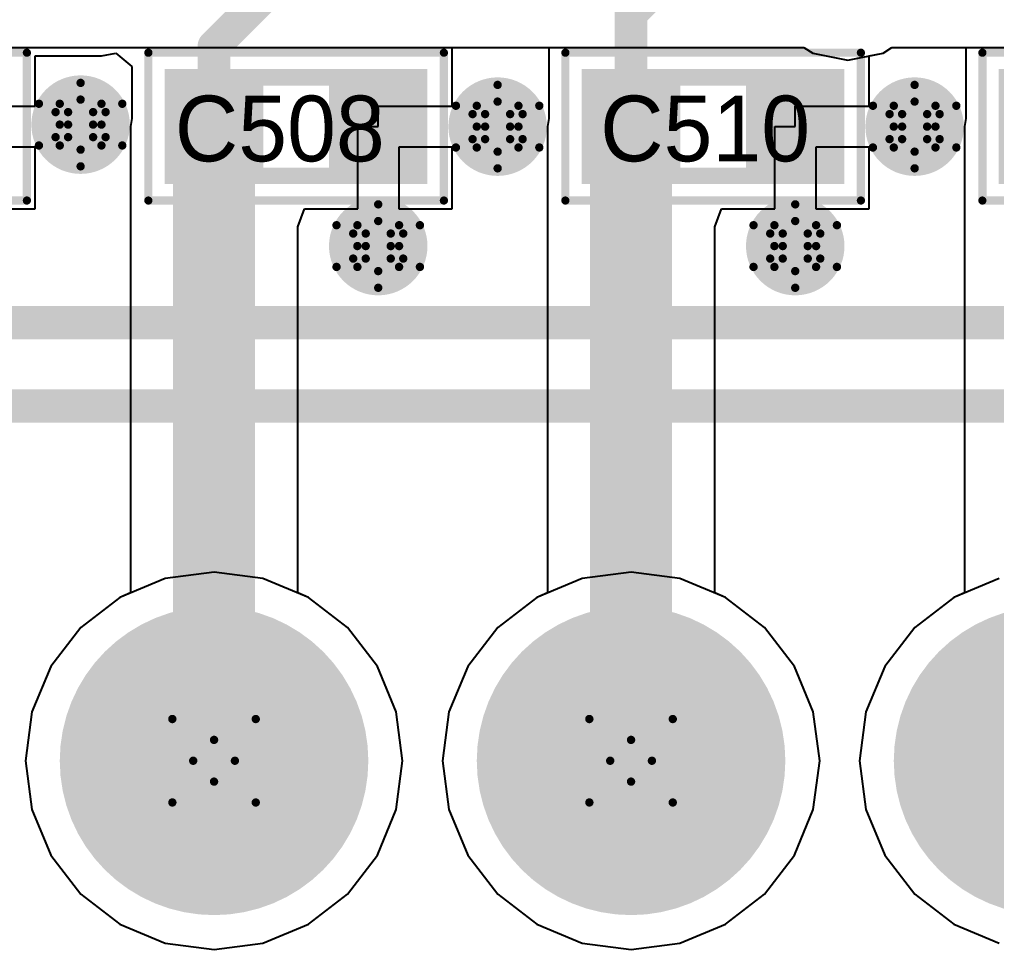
# Model space of a CAD drawing. Header units: millimetres. Extents: x 5 to 399, y 5 to 287.
# Drawn here: x 201.92 to 207.87, y 118.49 to 124.15 of the extents above; entities that cross this region are included whole.
import ezdxf

# ---------------------------------------------------------------- set-up
doc = ezdxf.new("R2010")
doc.units = ezdxf.units.MM
for name, color, linetype in [('BottomLayer', 5, 'Continuous'), ('BottomSolder', 6, 'Continuous'), ('DrillDrawing', 1, 'Continuous'), ('DrillGuide', 244, 'Continuous'), ('Mechanical13', 56, 'Continuous'), ('MidLayer1', 16, 'Continuous'), ('MidLayer2', 76, 'Continuous'), ('MultiLayer', 9, 'Continuous'), ('PadHoleLayer', 156, 'Continuous'), ('TopLayer', 1, 'Continuous'), ('TopOverlay', 2, 'Continuous'), ('TopPaste', 8, 'Continuous'), ('TopSolder', 216, 'Continuous'), ('ViaHoleLayer', 16, 'Continuous')]:
    doc.layers.add(name, color=color, linetype=linetype)

# ---------------------------------------------------------------- blocks, each defined once
blk = doc.blocks.new('CON_THT_FCI_76_385_304_LF_232')
at = {"layer": 'BottomLayer', "const_width": 0.889}
for points in [[(2.0955, 2.54, 1), (2.9845, 2.54, 1)], [(4.6355, 2.54, 1), (5.5245, 2.54, 1)], [(7.1755, 2.54, 1), (8.0645, 2.54, 1)]]:
    blk.add_lwpolyline(points, format="xyb", close=True, dxfattribs=at)
at = {"layer": 'BottomSolder', "const_width": 0.9398}
for points in [[(2.0701, 2.54, 1), (3.0099, 2.54, 1)], [(4.6101, 2.54, 1), (5.5499, 2.54, 1)], [(7.1501, 2.54, 1), (8.0899, 2.54, 1)]]:
    blk.add_lwpolyline(points, format="xyb", close=True, dxfattribs=at)
at = {"layer": 'MidLayer1', "const_width": 0.889}
for points in [[(2.0955, 2.54, 1), (2.9845, 2.54, 1)], [(4.6355, 2.54, 1), (5.5245, 2.54, 1)], [(7.1755, 2.54, 1), (8.0645, 2.54, 1)]]:
    blk.add_lwpolyline(points, format="xyb", close=True, dxfattribs=at)
at = {"layer": 'MidLayer2', "const_width": 0.889}
for points in [[(2.0955, 2.54, 1), (2.9845, 2.54, 1)], [(4.6355, 2.54, 1), (5.5245, 2.54, 1)], [(7.1755, 2.54, 1), (8.0645, 2.54, 1)]]:
    blk.add_lwpolyline(points, format="xyb", close=True, dxfattribs=at)
at = {"layer": 'MultiLayer', "const_width": 0.889}
for points in [[(2.0955, 2.54, 1), (2.9845, 2.54, 1)], [(4.6355, 2.54, 1), (5.5245, 2.54, 1)], [(7.1755, 2.54, 1), (8.0645, 2.54, 1)]]:
    blk.add_lwpolyline(points, format="xyb", close=True, dxfattribs=at)
at = {"layer": 'PadHoleLayer', "const_width": 0.55}
for points in [[(2.265, 2.54, 1), (2.815, 2.54, 1)], [(4.805, 2.54, 1), (5.355, 2.54, 1)], [(7.345, 2.54, 1), (7.895, 2.54, 1)]]:
    blk.add_lwpolyline(points, format="xyb", close=True, dxfattribs=at)
at = {"layer": 'TopLayer', "const_width": 0.889}
for points in [[(2.0955, 2.54, 1), (2.9845, 2.54, 1)], [(4.6355, 2.54, 1), (5.5245, 2.54, 1)], [(7.1755, 2.54, 1), (8.0645, 2.54, 1)]]:
    blk.add_lwpolyline(points, format="xyb", close=True, dxfattribs=at)
at = {"layer": 'TopOverlay', "const_width": 0.2032}
for points in [[(-1.27, 5.207), (8.89, 5.207)], [(-1.27, 4.699), (8.89, 4.699)]]:
    blk.add_lwpolyline(points, dxfattribs=at)
at = {"layer": 'TopSolder', "const_width": 0.9398}
for points in [[(2.0701, 2.54, 1), (3.0099, 2.54, 1)], [(4.6101, 2.54, 1), (5.5499, 2.54, 1)], [(7.1501, 2.54, 1), (8.0899, 2.54, 1)]]:
    blk.add_lwpolyline(points, format="xyb", close=True, dxfattribs=at)
blk = doc.blocks.new('0402___256')
at = {"layer": 'Mechanical13', "const_width": 0.1}
for points in [[(-0.55, 0.3), (0.55, 0.3)], [(-0.55, -0.3), (-0.55, 0.3)], [(0.55, -0.3), (0.55, 0.3)], [(-0.55, -0.3), (0.55, -0.3)]]:
    blk.add_lwpolyline(points, dxfattribs=at)
at = {"layer": 'Mechanical13', "const_width": 0.05}
for points in [[(-0.575, 0.3, 1), (-0.525, 0.3, 1)], [(-0.575, 0.3, 1), (-0.525, 0.3, 1)], [(0.525, 0.3, 1), (0.575, 0.3, 1)], [(0.525, 0.3, 1), (0.575, 0.3, 1)], [(-0.575, -0.3, 1), (-0.525, -0.3, 1)], [(-0.575, -0.3, 1), (-0.525, -0.3, 1)], [(0.525, -0.3, 1), (0.575, -0.3, 1)], [(0.525, -0.3, 1), (0.575, -0.3, 1)]]:
    blk.add_lwpolyline(points, format="xyb", close=True, dxfattribs=at)
at = {"layer": 'TopLayer'}
for points in [[(-0.25, -0.3), (-0.25, 0.3), (-0.75, -0.3), (-0.75, 0.3)], [(0.75, -0.3), (0.75, 0.3), (0.25, -0.3), (0.25, 0.3)]]:
    blk.add_solid(points, dxfattribs=at)
at = {"layer": 'TopOverlay', "const_width": 0.05}
for points in [[(-0.9, -0.45), (-0.9, 0.45)], [(-0.9, 0.45), (0.9, 0.45)], [(0.9, -0.45), (0.9, 0.45)], [(-0.9, -0.45), (0.9, -0.45)]]:
    blk.add_lwpolyline(points, dxfattribs=at)
at = {"layer": 'TopOverlay', "const_width": 0.025}
for points in [[(-0.9125, 0.45, 1), (-0.8875, 0.45, 1)], [(-0.9125, 0.45, 1), (-0.8875, 0.45, 1)], [(0.8875, 0.45, 1), (0.9125, 0.45, 1)], [(0.8875, 0.45, 1), (0.9125, 0.45, 1)], [(-0.9125, -0.45, 1), (-0.8875, -0.45, 1)], [(-0.9125, -0.45, 1), (-0.8875, -0.45, 1)], [(0.8875, -0.45, 1), (0.9125, -0.45, 1)], [(0.8875, -0.45, 1), (0.9125, -0.45, 1)]]:
    blk.add_lwpolyline(points, format="xyb", close=True, dxfattribs=at)
at = {"layer": 'TopPaste'}
for points in [[(-0.25, -0.3), (-0.25, 0.3), (-0.75, -0.3), (-0.75, 0.3)], [(0.75, -0.3), (0.75, 0.3), (0.25, -0.3), (0.25, 0.3)]]:
    blk.add_solid(points, dxfattribs=at)
at = {"layer": 'TopSolder'}
for points in [[(-0.2, -0.35), (-0.2, 0.35), (-0.8, -0.35), (-0.8, 0.35)], [(0.8, -0.35), (0.8, 0.35), (0.2, -0.35), (0.2, 0.35)]]:
    blk.add_solid(points, dxfattribs=at)
blk = doc.blocks.new('0402___258')
at = {"layer": 'Mechanical13', "const_width": 0.1}
for points in [[(-0.55, 0.3), (0.55, 0.3)], [(-0.55, -0.3), (-0.55, 0.3)], [(0.55, -0.3), (0.55, 0.3)], [(-0.55, -0.3), (0.55, -0.3)]]:
    blk.add_lwpolyline(points, dxfattribs=at)
at = {"layer": 'Mechanical13', "const_width": 0.05}
for points in [[(-0.575, 0.3, 1), (-0.525, 0.3, 1)], [(-0.575, 0.3, 1), (-0.525, 0.3, 1)], [(0.525, 0.3, 1), (0.575, 0.3, 1)], [(0.525, 0.3, 1), (0.575, 0.3, 1)], [(-0.575, -0.3, 1), (-0.525, -0.3, 1)], [(-0.575, -0.3, 1), (-0.525, -0.3, 1)], [(0.525, -0.3, 1), (0.575, -0.3, 1)], [(0.525, -0.3, 1), (0.575, -0.3, 1)]]:
    blk.add_lwpolyline(points, format="xyb", close=True, dxfattribs=at)
at = {"layer": 'TopLayer'}
for points in [[(-0.25, -0.3), (-0.25, 0.3), (-0.75, -0.3), (-0.75, 0.3)], [(0.75, -0.3), (0.75, 0.3), (0.25, -0.3), (0.25, 0.3)]]:
    blk.add_solid(points, dxfattribs=at)
at = {"layer": 'TopOverlay', "const_width": 0.05}
for points in [[(-0.9, -0.45), (-0.9, 0.45)], [(-0.9, 0.45), (0.9, 0.45)], [(0.9, -0.45), (0.9, 0.45)], [(-0.9, -0.45), (0.9, -0.45)]]:
    blk.add_lwpolyline(points, dxfattribs=at)
at = {"layer": 'TopOverlay', "const_width": 0.025}
for points in [[(-0.9125, 0.45, 1), (-0.8875, 0.45, 1)], [(-0.9125, 0.45, 1), (-0.8875, 0.45, 1)], [(0.8875, 0.45, 1), (0.9125, 0.45, 1)], [(0.8875, 0.45, 1), (0.9125, 0.45, 1)], [(-0.9125, -0.45, 1), (-0.8875, -0.45, 1)], [(-0.9125, -0.45, 1), (-0.8875, -0.45, 1)], [(0.8875, -0.45, 1), (0.9125, -0.45, 1)], [(0.8875, -0.45, 1), (0.9125, -0.45, 1)]]:
    blk.add_lwpolyline(points, format="xyb", close=True, dxfattribs=at)
at = {"layer": 'TopPaste'}
for points in [[(-0.25, -0.3), (-0.25, 0.3), (-0.75, -0.3), (-0.75, 0.3)], [(0.75, -0.3), (0.75, 0.3), (0.25, -0.3), (0.25, 0.3)]]:
    blk.add_solid(points, dxfattribs=at)
at = {"layer": 'TopSolder'}
for points in [[(-0.2, -0.35), (-0.2, 0.35), (-0.8, -0.35), (-0.8, 0.35)], [(0.8, -0.35), (0.8, 0.35), (0.2, -0.35), (0.2, 0.35)]]:
    blk.add_solid(points, dxfattribs=at)
blk = doc.blocks.new('0402___260')
at = {"layer": 'Mechanical13', "const_width": 0.1}
for points in [[(-0.55, 0.3), (0.55, 0.3)], [(-0.55, -0.3), (-0.55, 0.3)], [(0.55, -0.3), (0.55, 0.3)], [(-0.55, -0.3), (0.55, -0.3)]]:
    blk.add_lwpolyline(points, dxfattribs=at)
at = {"layer": 'Mechanical13', "const_width": 0.05}
for points in [[(-0.575, 0.3, 1), (-0.525, 0.3, 1)], [(-0.575, 0.3, 1), (-0.525, 0.3, 1)], [(0.525, 0.3, 1), (0.575, 0.3, 1)], [(0.525, 0.3, 1), (0.575, 0.3, 1)], [(-0.575, -0.3, 1), (-0.525, -0.3, 1)], [(-0.575, -0.3, 1), (-0.525, -0.3, 1)], [(0.525, -0.3, 1), (0.575, -0.3, 1)], [(0.525, -0.3, 1), (0.575, -0.3, 1)]]:
    blk.add_lwpolyline(points, format="xyb", close=True, dxfattribs=at)
at = {"layer": 'TopLayer'}
for points in [[(-0.25, -0.3), (-0.25, 0.3), (-0.75, -0.3), (-0.75, 0.3)], [(0.75, -0.3), (0.75, 0.3), (0.25, -0.3), (0.25, 0.3)]]:
    blk.add_solid(points, dxfattribs=at)
at = {"layer": 'TopOverlay', "const_width": 0.05}
for points in [[(-0.9, -0.45), (-0.9, 0.45)], [(-0.9, 0.45), (0.9, 0.45)], [(0.9, -0.45), (0.9, 0.45)], [(-0.9, -0.45), (0.9, -0.45)]]:
    blk.add_lwpolyline(points, dxfattribs=at)
at = {"layer": 'TopOverlay', "const_width": 0.025}
for points in [[(-0.9125, 0.45, 1), (-0.8875, 0.45, 1)], [(-0.9125, 0.45, 1), (-0.8875, 0.45, 1)], [(0.8875, 0.45, 1), (0.9125, 0.45, 1)], [(0.8875, 0.45, 1), (0.9125, 0.45, 1)], [(-0.9125, -0.45, 1), (-0.8875, -0.45, 1)], [(-0.9125, -0.45, 1), (-0.8875, -0.45, 1)], [(0.8875, -0.45, 1), (0.9125, -0.45, 1)], [(0.8875, -0.45, 1), (0.9125, -0.45, 1)]]:
    blk.add_lwpolyline(points, format="xyb", close=True, dxfattribs=at)
at = {"layer": 'TopPaste'}
for points in [[(-0.25, -0.3), (-0.25, 0.3), (-0.75, -0.3), (-0.75, 0.3)], [(0.75, -0.3), (0.75, 0.3), (0.25, -0.3), (0.25, 0.3)]]:
    blk.add_solid(points, dxfattribs=at)
at = {"layer": 'TopSolder'}
for points in [[(-0.2, -0.35), (-0.2, 0.35), (-0.8, -0.35), (-0.8, 0.35)], [(0.8, -0.35), (0.8, 0.35), (0.2, -0.35), (0.2, 0.35)]]:
    blk.add_solid(points, dxfattribs=at)
blk = doc.blocks.new('0402___298')
at = {"layer": 'Mechanical13', "const_width": 0.1}
for points in [[(-0.55, 0.3), (0.55, 0.3)], [(-0.55, -0.3), (-0.55, 0.3)], [(0.55, -0.3), (0.55, 0.3)], [(-0.55, -0.3), (0.55, -0.3)]]:
    blk.add_lwpolyline(points, dxfattribs=at)
at = {"layer": 'Mechanical13', "const_width": 0.05}
for points in [[(-0.575, 0.3, 1), (-0.525, 0.3, 1)], [(-0.575, 0.3, 1), (-0.525, 0.3, 1)], [(0.525, 0.3, 1), (0.575, 0.3, 1)], [(0.525, 0.3, 1), (0.575, 0.3, 1)], [(-0.575, -0.3, 1), (-0.525, -0.3, 1)], [(-0.575, -0.3, 1), (-0.525, -0.3, 1)], [(0.525, -0.3, 1), (0.575, -0.3, 1)], [(0.525, -0.3, 1), (0.575, -0.3, 1)]]:
    blk.add_lwpolyline(points, format="xyb", close=True, dxfattribs=at)
at = {"layer": 'TopLayer'}
for points in [[(-0.25, -0.3), (-0.25, 0.3), (-0.75, -0.3), (-0.75, 0.3)], [(0.75, -0.3), (0.75, 0.3), (0.25, -0.3), (0.25, 0.3)]]:
    blk.add_solid(points, dxfattribs=at)
at = {"layer": 'TopOverlay', "const_width": 0.05}
for points in [[(-0.9, -0.45), (-0.9, 0.45)], [(-0.9, 0.45), (0.9, 0.45)], [(0.9, -0.45), (0.9, 0.45)], [(-0.9, -0.45), (0.9, -0.45)]]:
    blk.add_lwpolyline(points, dxfattribs=at)
at = {"layer": 'TopOverlay', "const_width": 0.025}
for points in [[(-0.9125, 0.45, 1), (-0.8875, 0.45, 1)], [(-0.9125, 0.45, 1), (-0.8875, 0.45, 1)], [(0.8875, 0.45, 1), (0.9125, 0.45, 1)], [(0.8875, 0.45, 1), (0.9125, 0.45, 1)], [(-0.9125, -0.45, 1), (-0.8875, -0.45, 1)], [(-0.9125, -0.45, 1), (-0.8875, -0.45, 1)], [(0.8875, -0.45, 1), (0.9125, -0.45, 1)], [(0.8875, -0.45, 1), (0.9125, -0.45, 1)]]:
    blk.add_lwpolyline(points, format="xyb", close=True, dxfattribs=at)
at = {"layer": 'TopPaste'}
for points in [[(-0.25, -0.3), (-0.25, 0.3), (-0.75, -0.3), (-0.75, 0.3)], [(0.75, -0.3), (0.75, 0.3), (0.25, -0.3), (0.25, 0.3)]]:
    blk.add_solid(points, dxfattribs=at)
at = {"layer": 'TopSolder'}
for points in [[(-0.2, -0.35), (-0.2, 0.35), (-0.8, -0.35), (-0.8, 0.35)], [(0.8, -0.35), (0.8, 0.35), (0.2, -0.35), (0.2, 0.35)]]:
    blk.add_solid(points, dxfattribs=at)

msp = doc.modelspace()

# ---------------------------------------------------------------- linework, layer by layer
at = {"layer": 'BottomLayer'}
for p, q in [((199.0702, 123.9856), (206.7019, 123.9856)), ((206.7019, 123.9856), (206.755, 123.9501)), ((206.755, 123.9501), (206.9696, 123.9074)), ((206.9696, 123.9074), (207.1842, 123.9501)), ((207.1842, 123.9501), (207.2373, 123.9856)), ((207.2373, 123.9856), (210.5256, 123.9856)), ((202.8115, 120.7519), (202.5344, 120.6371)), ((203.1088, 120.791), (202.8115, 120.7519)), ((203.4061, 120.7519), (203.1088, 120.791)), ((203.6832, 120.6371), (203.4061, 120.7519)), ((205.3515, 120.7519), (205.0744, 120.6371)), ((205.6488, 120.791), (205.3515, 120.7519)), ((205.9461, 120.7519), (205.6488, 120.791)), ((206.2232, 120.6371), (205.9461, 120.7519)), ((207.8915, 120.7519), (207.6144, 120.6371)), ((202.5344, 120.6371), (202.2965, 120.4545)), ((203.9211, 120.4545), (203.6832, 120.6371)), ((205.0744, 120.6371), (204.8365, 120.4545)), ((206.4611, 120.4545), (206.2232, 120.6371)), ((207.6144, 120.6371), (207.3765, 120.4545)), ((202.2965, 120.4545), (202.1139, 120.2166)), ((204.1037, 120.2166), (203.9211, 120.4545)), ((204.8365, 120.4545), (204.6539, 120.2166)), ((206.6437, 120.2166), (206.4611, 120.4545)), ((207.3765, 120.4545), (207.1939, 120.2166)), ((202.1139, 120.2166), (201.9991, 119.9395)), ((204.2185, 119.9395), (204.1037, 120.2166)), ((204.6539, 120.2166), (204.5391, 119.9395)), ((206.7585, 119.9395), (206.6437, 120.2166)), ((207.1939, 120.2166), (207.0791, 119.9395)), ((201.9991, 119.9395), (201.96, 119.6422)), ((204.2576, 119.6422), (204.2185, 119.9395)), ((204.5391, 119.9395), (204.5, 119.6422)), ((206.7976, 119.6422), (206.7585, 119.9395)), ((207.0791, 119.9395), (207.04, 119.6422)), ((201.96, 119.6422), (201.9991, 119.3449)), ((204.2185, 119.3449), (204.2576, 119.6422)), ((204.5, 119.6422), (204.5391, 119.3449)), ((206.7585, 119.3449), (206.7976, 119.6422)), ((207.04, 119.6422), (207.0791, 119.3449)), ((201.9991, 119.3449), (202.1139, 119.0678)), ((204.1037, 119.0678), (204.2185, 119.3449)), ((204.5391, 119.3449), (204.6539, 119.0678)), ((206.6437, 119.0678), (206.7585, 119.3449)), ((207.0791, 119.3449), (207.1939, 119.0678)), ((202.1139, 119.0678), (202.2965, 118.8299)), ((203.9211, 118.8299), (204.1037, 119.0678)), ((204.6539, 119.0678), (204.8365, 118.8299)), ((206.4611, 118.8299), (206.6437, 119.0678)), ((207.1939, 119.0678), (207.3765, 118.8299)), ((202.2965, 118.8299), (202.5344, 118.6473)), ((203.6832, 118.6473), (203.9211, 118.8299)), ((204.8365, 118.8299), (205.0744, 118.6473)), ((206.2232, 118.6473), (206.4611, 118.8299)), ((207.3765, 118.8299), (207.6144, 118.6473)), ((202.5344, 118.6473), (202.8115, 118.5325)), ((203.4061, 118.5325), (203.6832, 118.6473)), ((205.0744, 118.6473), (205.3515, 118.5325)), ((205.9461, 118.5325), (206.2232, 118.6473)), ((207.6144, 118.6473), (207.8915, 118.5325)), ((202.8115, 118.5325), (203.1088, 118.4934)), ((203.1088, 118.4934), (203.4061, 118.5325)), ((205.3515, 118.5325), (205.6488, 118.4934)), ((205.6488, 118.4934), (205.9461, 118.5325))]:
    msp.add_line(p, q, dxfattribs=at)
at = {"layer": 'BottomLayer', "const_width": 0.3}
for points in [[(202.146, 123.5152, 1), (202.446, 123.5152, 1)], [(204.686, 123.503, 1), (204.986, 123.503, 1)], [(207.226, 123.503, 1), (207.526, 123.503, 1)], [(203.9588, 122.7758, 1), (204.2588, 122.7758, 1)], [(206.4988, 122.7758, 1), (206.7988, 122.7758, 1)]]:
    msp.add_lwpolyline(points, format="xyb", close=True, dxfattribs=at)
at = {"layer": 'DrillDrawing', "const_width": 0.0508}
for points in [[(202.169, 123.6422), (202.296, 123.7692)], [(202.296, 123.7692), (202.423, 123.6422)], [(204.709, 123.63), (204.836, 123.757)], [(204.836, 123.757), (204.963, 123.63)], [(207.249, 123.63), (207.376, 123.757)], [(207.376, 123.757), (207.503, 123.63)], [(202.042, 123.6422), (202.169, 123.5152)], [(202.042, 123.6422), (202.169, 123.6422)], [(202.2198, 123.5914), (202.296, 123.6676)], [(202.296, 123.6676), (202.3722, 123.5914)], [(202.423, 123.6422), (202.55, 123.6422)], [(202.423, 123.5152), (202.55, 123.6422)], [(204.582, 123.63), (204.709, 123.503)], [(204.582, 123.63), (204.709, 123.63)], [(204.7598, 123.5792), (204.836, 123.6554)], [(204.836, 123.6554), (204.9122, 123.5792)], [(204.963, 123.63), (205.09, 123.63)], [(204.963, 123.503), (205.09, 123.63)], [(207.122, 123.63), (207.249, 123.503)], [(207.122, 123.63), (207.249, 123.63)], [(207.2998, 123.5792), (207.376, 123.6554)], [(207.376, 123.6554), (207.4522, 123.5792)], [(207.503, 123.63), (207.63, 123.63)], [(207.503, 123.503), (207.63, 123.63)], [(202.1436, 123.5914), (202.2198, 123.5152)], [(202.1436, 123.5914), (202.2198, 123.5914)], [(202.3722, 123.5914), (202.4484, 123.5914)], [(202.3722, 123.5152), (202.4484, 123.5914)], [(204.6836, 123.5792), (204.7598, 123.503)], [(204.6836, 123.5792), (204.7598, 123.5792)], [(204.9122, 123.5792), (204.9884, 123.5792)], [(204.9122, 123.503), (204.9884, 123.5792)], [(207.2236, 123.5792), (207.2998, 123.503)], [(207.2236, 123.5792), (207.2998, 123.5792)], [(207.4522, 123.5792), (207.5284, 123.5792)], [(207.4522, 123.503), (207.5284, 123.5792)], [(202.042, 123.3882), (202.169, 123.5152)], [(202.1436, 123.439), (202.2198, 123.5152)], [(202.3722, 123.5152), (202.4484, 123.439)], [(202.423, 123.5152), (202.55, 123.3882)], [(204.582, 123.376), (204.709, 123.503)], [(204.6836, 123.4268), (204.7598, 123.503)], [(204.9122, 123.503), (204.9884, 123.4268)], [(204.963, 123.503), (205.09, 123.376)], [(207.122, 123.376), (207.249, 123.503)], [(207.2236, 123.4268), (207.2998, 123.503)], [(207.4522, 123.503), (207.5284, 123.4268)], [(207.503, 123.503), (207.63, 123.376)], [(202.042, 123.3882), (202.169, 123.3882)], [(202.1436, 123.439), (202.2198, 123.439)], [(202.169, 123.3882), (202.296, 123.2612)], [(202.2198, 123.439), (202.296, 123.3628)], [(202.296, 123.3628), (202.3722, 123.439)], [(202.296, 123.2612), (202.423, 123.3882)], [(202.3722, 123.439), (202.4484, 123.439)], [(202.423, 123.3882), (202.55, 123.3882)], [(204.6836, 123.4268), (204.7598, 123.4268)], [(204.7598, 123.4268), (204.836, 123.3506)], [(204.836, 123.3506), (204.9122, 123.4268)], [(204.9122, 123.4268), (204.9884, 123.4268)], [(207.2236, 123.4268), (207.2998, 123.4268)], [(207.2998, 123.4268), (207.376, 123.3506)], [(207.376, 123.3506), (207.4522, 123.4268)], [(207.4522, 123.4268), (207.5284, 123.4268)], [(204.582, 123.376), (204.709, 123.376)], [(204.709, 123.376), (204.836, 123.249)], [(204.836, 123.249), (204.963, 123.376)], [(204.963, 123.376), (205.09, 123.376)], [(207.122, 123.376), (207.249, 123.376)], [(207.249, 123.376), (207.376, 123.249)], [(207.376, 123.249), (207.503, 123.376)], [(207.503, 123.376), (207.63, 123.376)], [(203.9818, 122.9028), (204.1088, 123.0298)], [(204.1088, 123.0298), (204.2358, 122.9028)], [(206.5218, 122.9028), (206.6488, 123.0298)], [(206.6488, 123.0298), (206.7758, 122.9028)], [(204.0326, 122.852), (204.1088, 122.9282)], [(204.1088, 122.9282), (204.185, 122.852)], [(206.5726, 122.852), (206.6488, 122.9282)], [(206.6488, 122.9282), (206.725, 122.852)], [(203.8548, 122.9028), (203.9818, 122.7758)], [(203.8548, 122.9028), (203.9818, 122.9028)], [(203.9564, 122.852), (204.0326, 122.7758)], [(203.9564, 122.852), (204.0326, 122.852)], [(204.185, 122.852), (204.2612, 122.852)], [(204.185, 122.7758), (204.2612, 122.852)], [(204.2358, 122.9028), (204.3628, 122.9028)], [(204.2358, 122.7758), (204.3628, 122.9028)], [(206.3948, 122.9028), (206.5218, 122.7758)], [(206.3948, 122.9028), (206.5218, 122.9028)], [(206.4964, 122.852), (206.5726, 122.7758)], [(206.4964, 122.852), (206.5726, 122.852)], [(206.725, 122.852), (206.8012, 122.852)], [(206.725, 122.7758), (206.8012, 122.852)], [(206.7758, 122.9028), (206.9028, 122.9028)], [(206.7758, 122.7758), (206.9028, 122.9028)], [(203.8548, 122.6488), (203.9818, 122.7758)], [(203.9564, 122.6996), (204.0326, 122.7758)], [(204.185, 122.7758), (204.2612, 122.6996)], [(204.2358, 122.7758), (204.3628, 122.6488)], [(206.3948, 122.6488), (206.5218, 122.7758)], [(206.4964, 122.6996), (206.5726, 122.7758)], [(206.725, 122.7758), (206.8012, 122.6996)], [(206.7758, 122.7758), (206.9028, 122.6488)], [(203.9564, 122.6996), (204.0326, 122.6996)], [(204.0326, 122.6996), (204.1088, 122.6234)], [(204.1088, 122.6234), (204.185, 122.6996)], [(204.185, 122.6996), (204.2612, 122.6996)], [(206.4964, 122.6996), (206.5726, 122.6996)], [(206.5726, 122.6996), (206.6488, 122.6234)], [(206.6488, 122.6234), (206.725, 122.6996)], [(206.725, 122.6996), (206.8012, 122.6996)], [(203.8548, 122.6488), (203.9818, 122.6488)], [(203.9818, 122.6488), (204.1088, 122.5218)], [(204.1088, 122.5218), (204.2358, 122.6488)], [(204.2358, 122.6488), (204.3628, 122.6488)], [(206.3948, 122.6488), (206.5218, 122.6488)], [(206.5218, 122.6488), (206.6488, 122.5218)], [(206.6488, 122.5218), (206.7758, 122.6488)], [(206.7758, 122.6488), (206.9028, 122.6488)], [(202.8548, 119.8962), (203.1088, 119.7692)], [(202.8548, 119.8962), (202.9818, 119.6422)], [(203.1088, 119.7692), (203.3628, 119.8962)], [(203.2358, 119.6422), (203.3628, 119.8962)], [(205.3948, 119.8962), (205.6488, 119.7692)], [(205.3948, 119.8962), (205.5218, 119.6422)], [(205.6488, 119.7692), (205.9028, 119.8962)], [(205.7758, 119.6422), (205.9028, 119.8962)], [(202.8548, 119.3882), (202.9818, 119.6422)], [(203.2358, 119.6422), (203.3628, 119.3882)], [(205.3948, 119.3882), (205.5218, 119.6422)], [(205.7758, 119.6422), (205.9028, 119.3882)], [(202.8548, 119.3882), (203.1088, 119.5152)], [(203.1088, 119.5152), (203.3628, 119.3882)], [(205.3948, 119.3882), (205.6488, 119.5152)], [(205.6488, 119.5152), (205.9028, 119.3882)]]:
    msp.add_lwpolyline(points, dxfattribs=at)
at = {"layer": 'DrillDrawing', "const_width": 0.0254}
for points in [[(202.2833, 123.7692, 1), (202.3087, 123.7692, 1)], [(202.2833, 123.7692, 1), (202.3087, 123.7692, 1)], [(204.8233, 123.757, 1), (204.8487, 123.757, 1)], [(204.8233, 123.757, 1), (204.8487, 123.757, 1)], [(207.3633, 123.757, 1), (207.3887, 123.757, 1)], [(207.3633, 123.757, 1), (207.3887, 123.757, 1)], [(202.0293, 123.6422, 1), (202.0547, 123.6422, 1)], [(202.0293, 123.6422, 1), (202.0547, 123.6422, 1)], [(202.1563, 123.6422, 1), (202.1817, 123.6422, 1)], [(202.1563, 123.6422, 1), (202.1817, 123.6422, 1)], [(202.2833, 123.6676, 1), (202.3087, 123.6676, 1)], [(202.2833, 123.6676, 1), (202.3087, 123.6676, 1)], [(202.4103, 123.6422, 1), (202.4357, 123.6422, 1)], [(202.4103, 123.6422, 1), (202.4357, 123.6422, 1)], [(202.5373, 123.6422, 1), (202.5627, 123.6422, 1)], [(202.5373, 123.6422, 1), (202.5627, 123.6422, 1)], [(204.5693, 123.63, 1), (204.5947, 123.63, 1)], [(204.5693, 123.63, 1), (204.5947, 123.63, 1)], [(204.6963, 123.63, 1), (204.7217, 123.63, 1)], [(204.6963, 123.63, 1), (204.7217, 123.63, 1)], [(204.8233, 123.6554, 1), (204.8487, 123.6554, 1)], [(204.8233, 123.6554, 1), (204.8487, 123.6554, 1)], [(204.9503, 123.63, 1), (204.9757, 123.63, 1)], [(204.9503, 123.63, 1), (204.9757, 123.63, 1)], [(205.0773, 123.63, 1), (205.1027, 123.63, 1)], [(205.0773, 123.63, 1), (205.1027, 123.63, 1)], [(207.1093, 123.63, 1), (207.1347, 123.63, 1)], [(207.1093, 123.63, 1), (207.1347, 123.63, 1)], [(207.2363, 123.63, 1), (207.2617, 123.63, 1)], [(207.2363, 123.63, 1), (207.2617, 123.63, 1)], [(207.3633, 123.6554, 1), (207.3887, 123.6554, 1)], [(207.3633, 123.6554, 1), (207.3887, 123.6554, 1)], [(207.4903, 123.63, 1), (207.5157, 123.63, 1)], [(207.4903, 123.63, 1), (207.5157, 123.63, 1)], [(207.6173, 123.63, 1), (207.6427, 123.63, 1)], [(207.6173, 123.63, 1), (207.6427, 123.63, 1)], [(202.1309, 123.5914, 1), (202.1563, 123.5914, 1)], [(202.1309, 123.5914, 1), (202.1563, 123.5914, 1)], [(202.2071, 123.5914, 1), (202.2325, 123.5914, 1)], [(202.2071, 123.5914, 1), (202.2325, 123.5914, 1)], [(202.3595, 123.5914, 1), (202.3849, 123.5914, 1)], [(202.3595, 123.5914, 1), (202.3849, 123.5914, 1)], [(202.4357, 123.5914, 1), (202.4611, 123.5914, 1)], [(202.4357, 123.5914, 1), (202.4611, 123.5914, 1)], [(204.6709, 123.5792, 1), (204.6963, 123.5792, 1)], [(204.6709, 123.5792, 1), (204.6963, 123.5792, 1)], [(204.7471, 123.5792, 1), (204.7725, 123.5792, 1)], [(204.7471, 123.5792, 1), (204.7725, 123.5792, 1)], [(204.8995, 123.5792, 1), (204.9249, 123.5792, 1)], [(204.8995, 123.5792, 1), (204.9249, 123.5792, 1)], [(204.9757, 123.5792, 1), (205.0011, 123.5792, 1)], [(204.9757, 123.5792, 1), (205.0011, 123.5792, 1)], [(207.2109, 123.5792, 1), (207.2363, 123.5792, 1)], [(207.2109, 123.5792, 1), (207.2363, 123.5792, 1)], [(207.2871, 123.5792, 1), (207.3125, 123.5792, 1)], [(207.2871, 123.5792, 1), (207.3125, 123.5792, 1)], [(207.4395, 123.5792, 1), (207.4649, 123.5792, 1)], [(207.4395, 123.5792, 1), (207.4649, 123.5792, 1)], [(207.5157, 123.5792, 1), (207.5411, 123.5792, 1)], [(207.5157, 123.5792, 1), (207.5411, 123.5792, 1)], [(202.1563, 123.5152, 1), (202.1817, 123.5152, 1)], [(202.1563, 123.5152, 1), (202.1817, 123.5152, 1)], [(202.2071, 123.5152, 1), (202.2325, 123.5152, 1)], [(202.2071, 123.5152, 1), (202.2325, 123.5152, 1)], [(202.3595, 123.5152, 1), (202.3849, 123.5152, 1)], [(202.3595, 123.5152, 1), (202.3849, 123.5152, 1)], [(202.4103, 123.5152, 1), (202.4357, 123.5152, 1)], [(202.4103, 123.5152, 1), (202.4357, 123.5152, 1)], [(204.6963, 123.503, 1), (204.7217, 123.503, 1)], [(204.6963, 123.503, 1), (204.7217, 123.503, 1)], [(204.7471, 123.503, 1), (204.7725, 123.503, 1)], [(204.7471, 123.503, 1), (204.7725, 123.503, 1)], [(204.8995, 123.503, 1), (204.9249, 123.503, 1)], [(204.8995, 123.503, 1), (204.9249, 123.503, 1)], [(204.9503, 123.503, 1), (204.9757, 123.503, 1)], [(204.9503, 123.503, 1), (204.9757, 123.503, 1)], [(207.2363, 123.503, 1), (207.2617, 123.503, 1)], [(207.2363, 123.503, 1), (207.2617, 123.503, 1)], [(207.2871, 123.503, 1), (207.3125, 123.503, 1)], [(207.2871, 123.503, 1), (207.3125, 123.503, 1)], [(207.4395, 123.503, 1), (207.4649, 123.503, 1)], [(207.4395, 123.503, 1), (207.4649, 123.503, 1)], [(207.4903, 123.503, 1), (207.5157, 123.503, 1)], [(207.4903, 123.503, 1), (207.5157, 123.503, 1)], [(202.0293, 123.3882, 1), (202.0547, 123.3882, 1)], [(202.0293, 123.3882, 1), (202.0547, 123.3882, 1)], [(202.1309, 123.439, 1), (202.1563, 123.439, 1)], [(202.1309, 123.439, 1), (202.1563, 123.439, 1)], [(202.1563, 123.3882, 1), (202.1817, 123.3882, 1)], [(202.1563, 123.3882, 1), (202.1817, 123.3882, 1)], [(202.2071, 123.439, 1), (202.2325, 123.439, 1)], [(202.2071, 123.439, 1), (202.2325, 123.439, 1)], [(202.3595, 123.439, 1), (202.3849, 123.439, 1)], [(202.3595, 123.439, 1), (202.3849, 123.439, 1)], [(202.4103, 123.3882, 1), (202.4357, 123.3882, 1)], [(202.4103, 123.3882, 1), (202.4357, 123.3882, 1)], [(202.4357, 123.439, 1), (202.4611, 123.439, 1)], [(202.4357, 123.439, 1), (202.4611, 123.439, 1)], [(202.5373, 123.3882, 1), (202.5627, 123.3882, 1)], [(202.5373, 123.3882, 1), (202.5627, 123.3882, 1)], [(204.6709, 123.4268, 1), (204.6963, 123.4268, 1)], [(204.6709, 123.4268, 1), (204.6963, 123.4268, 1)], [(204.7471, 123.4268, 1), (204.7725, 123.4268, 1)], [(204.7471, 123.4268, 1), (204.7725, 123.4268, 1)], [(204.8995, 123.4268, 1), (204.9249, 123.4268, 1)], [(204.8995, 123.4268, 1), (204.9249, 123.4268, 1)], [(204.9757, 123.4268, 1), (205.0011, 123.4268, 1)], [(204.9757, 123.4268, 1), (205.0011, 123.4268, 1)], [(207.2109, 123.4268, 1), (207.2363, 123.4268, 1)], [(207.2109, 123.4268, 1), (207.2363, 123.4268, 1)], [(207.2871, 123.4268, 1), (207.3125, 123.4268, 1)], [(207.2871, 123.4268, 1), (207.3125, 123.4268, 1)], [(207.4395, 123.4268, 1), (207.4649, 123.4268, 1)], [(207.4395, 123.4268, 1), (207.4649, 123.4268, 1)], [(207.5157, 123.4268, 1), (207.5411, 123.4268, 1)], [(207.5157, 123.4268, 1), (207.5411, 123.4268, 1)], [(202.2833, 123.3628, 1), (202.3087, 123.3628, 1)], [(202.2833, 123.3628, 1), (202.3087, 123.3628, 1)], [(204.5693, 123.376, 1), (204.5947, 123.376, 1)], [(204.5693, 123.376, 1), (204.5947, 123.376, 1)], [(204.6963, 123.376, 1), (204.7217, 123.376, 1)], [(204.6963, 123.376, 1), (204.7217, 123.376, 1)], [(204.8233, 123.3506, 1), (204.8487, 123.3506, 1)], [(204.8233, 123.3506, 1), (204.8487, 123.3506, 1)], [(204.9503, 123.376, 1), (204.9757, 123.376, 1)], [(204.9503, 123.376, 1), (204.9757, 123.376, 1)], [(205.0773, 123.376, 1), (205.1027, 123.376, 1)], [(205.0773, 123.376, 1), (205.1027, 123.376, 1)], [(207.1093, 123.376, 1), (207.1347, 123.376, 1)], [(207.1093, 123.376, 1), (207.1347, 123.376, 1)], [(207.2363, 123.376, 1), (207.2617, 123.376, 1)], [(207.2363, 123.376, 1), (207.2617, 123.376, 1)], [(207.3633, 123.3506, 1), (207.3887, 123.3506, 1)], [(207.3633, 123.3506, 1), (207.3887, 123.3506, 1)], [(207.4903, 123.376, 1), (207.5157, 123.376, 1)], [(207.4903, 123.376, 1), (207.5157, 123.376, 1)], [(207.6173, 123.376, 1), (207.6427, 123.376, 1)], [(207.6173, 123.376, 1), (207.6427, 123.376, 1)], [(202.2833, 123.2612, 1), (202.3087, 123.2612, 1)], [(202.2833, 123.2612, 1), (202.3087, 123.2612, 1)], [(204.8233, 123.249, 1), (204.8487, 123.249, 1)], [(204.8233, 123.249, 1), (204.8487, 123.249, 1)], [(207.3633, 123.249, 1), (207.3887, 123.249, 1)], [(207.3633, 123.249, 1), (207.3887, 123.249, 1)], [(204.0961, 123.0298, 1), (204.1215, 123.0298, 1)], [(204.0961, 123.0298, 1), (204.1215, 123.0298, 1)], [(206.6361, 123.0298, 1), (206.6615, 123.0298, 1)], [(206.6361, 123.0298, 1), (206.6615, 123.0298, 1)], [(204.0961, 122.9282, 1), (204.1215, 122.9282, 1)], [(204.0961, 122.9282, 1), (204.1215, 122.9282, 1)], [(206.6361, 122.9282, 1), (206.6615, 122.9282, 1)], [(206.6361, 122.9282, 1), (206.6615, 122.9282, 1)], [(203.8421, 122.9028, 1), (203.8675, 122.9028, 1)], [(203.8421, 122.9028, 1), (203.8675, 122.9028, 1)], [(203.9437, 122.852, 1), (203.9691, 122.852, 1)], [(203.9437, 122.852, 1), (203.9691, 122.852, 1)], [(203.9691, 122.9028, 1), (203.9945, 122.9028, 1)], [(203.9691, 122.9028, 1), (203.9945, 122.9028, 1)], [(204.0199, 122.852, 1), (204.0453, 122.852, 1)], [(204.0199, 122.852, 1), (204.0453, 122.852, 1)], [(204.1723, 122.852, 1), (204.1977, 122.852, 1)], [(204.1723, 122.852, 1), (204.1977, 122.852, 1)], [(204.2231, 122.9028, 1), (204.2485, 122.9028, 1)], [(204.2231, 122.9028, 1), (204.2485, 122.9028, 1)], [(204.2485, 122.852, 1), (204.2739, 122.852, 1)], [(204.2485, 122.852, 1), (204.2739, 122.852, 1)], [(204.3501, 122.9028, 1), (204.3755, 122.9028, 1)], [(204.3501, 122.9028, 1), (204.3755, 122.9028, 1)], [(206.3821, 122.9028, 1), (206.4075, 122.9028, 1)], [(206.3821, 122.9028, 1), (206.4075, 122.9028, 1)], [(206.4837, 122.852, 1), (206.5091, 122.852, 1)], [(206.4837, 122.852, 1), (206.5091, 122.852, 1)], [(206.5091, 122.9028, 1), (206.5345, 122.9028, 1)], [(206.5091, 122.9028, 1), (206.5345, 122.9028, 1)], [(206.5599, 122.852, 1), (206.5853, 122.852, 1)], [(206.5599, 122.852, 1), (206.5853, 122.852, 1)], [(206.7123, 122.852, 1), (206.7377, 122.852, 1)], [(206.7123, 122.852, 1), (206.7377, 122.852, 1)], [(206.7631, 122.9028, 1), (206.7885, 122.9028, 1)], [(206.7631, 122.9028, 1), (206.7885, 122.9028, 1)], [(206.7885, 122.852, 1), (206.8139, 122.852, 1)], [(206.7885, 122.852, 1), (206.8139, 122.852, 1)], [(206.8901, 122.9028, 1), (206.9155, 122.9028, 1)], [(206.8901, 122.9028, 1), (206.9155, 122.9028, 1)], [(203.9691, 122.7758, 1), (203.9945, 122.7758, 1)], [(203.9691, 122.7758, 1), (203.9945, 122.7758, 1)], [(204.0199, 122.7758, 1), (204.0453, 122.7758, 1)], [(204.0199, 122.7758, 1), (204.0453, 122.7758, 1)], [(204.1723, 122.7758, 1), (204.1977, 122.7758, 1)], [(204.1723, 122.7758, 1), (204.1977, 122.7758, 1)], [(204.2231, 122.7758, 1), (204.2485, 122.7758, 1)], [(204.2231, 122.7758, 1), (204.2485, 122.7758, 1)], [(206.5091, 122.7758, 1), (206.5345, 122.7758, 1)], [(206.5091, 122.7758, 1), (206.5345, 122.7758, 1)], [(206.5599, 122.7758, 1), (206.5853, 122.7758, 1)], [(206.5599, 122.7758, 1), (206.5853, 122.7758, 1)], [(206.7123, 122.7758, 1), (206.7377, 122.7758, 1)], [(206.7123, 122.7758, 1), (206.7377, 122.7758, 1)], [(206.7631, 122.7758, 1), (206.7885, 122.7758, 1)], [(206.7631, 122.7758, 1), (206.7885, 122.7758, 1)], [(203.9437, 122.6996, 1), (203.9691, 122.6996, 1)], [(203.9437, 122.6996, 1), (203.9691, 122.6996, 1)], [(204.0199, 122.6996, 1), (204.0453, 122.6996, 1)], [(204.0199, 122.6996, 1), (204.0453, 122.6996, 1)], [(204.1723, 122.6996, 1), (204.1977, 122.6996, 1)], [(204.1723, 122.6996, 1), (204.1977, 122.6996, 1)], [(204.2485, 122.6996, 1), (204.2739, 122.6996, 1)], [(204.2485, 122.6996, 1), (204.2739, 122.6996, 1)], [(206.4837, 122.6996, 1), (206.5091, 122.6996, 1)], [(206.4837, 122.6996, 1), (206.5091, 122.6996, 1)], [(206.5599, 122.6996, 1), (206.5853, 122.6996, 1)], [(206.5599, 122.6996, 1), (206.5853, 122.6996, 1)], [(206.7123, 122.6996, 1), (206.7377, 122.6996, 1)], [(206.7123, 122.6996, 1), (206.7377, 122.6996, 1)], [(206.7885, 122.6996, 1), (206.8139, 122.6996, 1)], [(206.7885, 122.6996, 1), (206.8139, 122.6996, 1)], [(203.8421, 122.6488, 1), (203.8675, 122.6488, 1)], [(203.8421, 122.6488, 1), (203.8675, 122.6488, 1)], [(203.9691, 122.6488, 1), (203.9945, 122.6488, 1)], [(203.9691, 122.6488, 1), (203.9945, 122.6488, 1)], [(204.0961, 122.6234, 1), (204.1215, 122.6234, 1)], [(204.0961, 122.6234, 1), (204.1215, 122.6234, 1)], [(204.2231, 122.6488, 1), (204.2485, 122.6488, 1)], [(204.2231, 122.6488, 1), (204.2485, 122.6488, 1)], [(204.3501, 122.6488, 1), (204.3755, 122.6488, 1)], [(204.3501, 122.6488, 1), (204.3755, 122.6488, 1)], [(206.3821, 122.6488, 1), (206.4075, 122.6488, 1)], [(206.3821, 122.6488, 1), (206.4075, 122.6488, 1)], [(206.5091, 122.6488, 1), (206.5345, 122.6488, 1)], [(206.5091, 122.6488, 1), (206.5345, 122.6488, 1)], [(206.6361, 122.6234, 1), (206.6615, 122.6234, 1)], [(206.6361, 122.6234, 1), (206.6615, 122.6234, 1)], [(206.7631, 122.6488, 1), (206.7885, 122.6488, 1)], [(206.7631, 122.6488, 1), (206.7885, 122.6488, 1)], [(206.8901, 122.6488, 1), (206.9155, 122.6488, 1)], [(206.8901, 122.6488, 1), (206.9155, 122.6488, 1)], [(204.0961, 122.5218, 1), (204.1215, 122.5218, 1)], [(204.0961, 122.5218, 1), (204.1215, 122.5218, 1)], [(206.6361, 122.5218, 1), (206.6615, 122.5218, 1)], [(206.6361, 122.5218, 1), (206.6615, 122.5218, 1)], [(202.8421, 119.8962, 1), (202.8675, 119.8962, 1)], [(202.8421, 119.8962, 1), (202.8675, 119.8962, 1)], [(203.3501, 119.8962, 1), (203.3755, 119.8962, 1)], [(203.3501, 119.8962, 1), (203.3755, 119.8962, 1)], [(205.3821, 119.8962, 1), (205.4075, 119.8962, 1)], [(205.3821, 119.8962, 1), (205.4075, 119.8962, 1)], [(205.8901, 119.8962, 1), (205.9155, 119.8962, 1)], [(205.8901, 119.8962, 1), (205.9155, 119.8962, 1)], [(203.0961, 119.7692, 1), (203.1215, 119.7692, 1)], [(203.0961, 119.7692, 1), (203.1215, 119.7692, 1)], [(205.6361, 119.7692, 1), (205.6615, 119.7692, 1)], [(205.6361, 119.7692, 1), (205.6615, 119.7692, 1)], [(202.9691, 119.6422, 1), (202.9945, 119.6422, 1)], [(202.9691, 119.6422, 1), (202.9945, 119.6422, 1)], [(203.2231, 119.6422, 1), (203.2485, 119.6422, 1)], [(203.2231, 119.6422, 1), (203.2485, 119.6422, 1)], [(205.5091, 119.6422, 1), (205.5345, 119.6422, 1)], [(205.5091, 119.6422, 1), (205.5345, 119.6422, 1)], [(205.7631, 119.6422, 1), (205.7885, 119.6422, 1)], [(205.7631, 119.6422, 1), (205.7885, 119.6422, 1)], [(203.0961, 119.5152, 1), (203.1215, 119.5152, 1)], [(203.0961, 119.5152, 1), (203.1215, 119.5152, 1)], [(205.6361, 119.5152, 1), (205.6615, 119.5152, 1)], [(205.6361, 119.5152, 1), (205.6615, 119.5152, 1)], [(202.8421, 119.3882, 1), (202.8675, 119.3882, 1)], [(202.8421, 119.3882, 1), (202.8675, 119.3882, 1)], [(203.3501, 119.3882, 1), (203.3755, 119.3882, 1)], [(203.3501, 119.3882, 1), (203.3755, 119.3882, 1)], [(205.3821, 119.3882, 1), (205.4075, 119.3882, 1)], [(205.3821, 119.3882, 1), (205.4075, 119.3882, 1)], [(205.8901, 119.3882, 1), (205.9155, 119.3882, 1)], [(205.8901, 119.3882, 1), (205.9155, 119.3882, 1)]]:
    msp.add_lwpolyline(points, format="xyb", close=True, dxfattribs=at)
at = {"layer": 'DrillGuide', "const_width": 0.125}
for points in [[(202.2335, 123.5152, 1), (202.3585, 123.5152, 1)], [(204.7735, 123.503, 1), (204.8985, 123.503, 1)], [(207.3135, 123.503, 1), (207.4385, 123.503, 1)], [(204.0463, 122.7758, 1), (204.1713, 122.7758, 1)], [(206.5863, 122.7758, 1), (206.7113, 122.7758, 1)]]:
    msp.add_lwpolyline(points, format="xyb", close=True, dxfattribs=at)
at = {"layer": 'MidLayer1'}
for p, q in [((201.8485, 123.9856), (206.7019, 123.9856)), ((206.7019, 123.9856), (206.755, 123.9501)), ((206.755, 123.9501), (206.9696, 123.9074)), ((206.9696, 123.9074), (207.1842, 123.9501)), ((207.1842, 123.9501), (207.2373, 123.9856)), ((207.2373, 123.9856), (210.7124, 123.9856)), ((202.8115, 120.7519), (202.5344, 120.6371)), ((203.1088, 120.791), (202.8115, 120.7519)), ((203.4061, 120.7519), (203.1088, 120.791)), ((203.6832, 120.6371), (203.4061, 120.7519)), ((205.3515, 120.7519), (205.0744, 120.6371)), ((205.6488, 120.791), (205.3515, 120.7519)), ((205.9461, 120.7519), (205.6488, 120.791)), ((206.2232, 120.6371), (205.9461, 120.7519)), ((207.8915, 120.7519), (207.6144, 120.6371)), ((202.5344, 120.6371), (202.2965, 120.4545)), ((203.9211, 120.4545), (203.6832, 120.6371)), ((205.0744, 120.6371), (204.8365, 120.4545)), ((206.4611, 120.4545), (206.2232, 120.6371)), ((207.6144, 120.6371), (207.3765, 120.4545)), ((202.2965, 120.4545), (202.1139, 120.2166)), ((204.1037, 120.2166), (203.9211, 120.4545)), ((204.8365, 120.4545), (204.6539, 120.2166)), ((206.6437, 120.2166), (206.4611, 120.4545)), ((207.3765, 120.4545), (207.1939, 120.2166)), ((202.1139, 120.2166), (201.9991, 119.9395)), ((204.2185, 119.9395), (204.1037, 120.2166)), ((204.6539, 120.2166), (204.5391, 119.9395)), ((206.7585, 119.9395), (206.6437, 120.2166)), ((207.1939, 120.2166), (207.0791, 119.9395)), ((201.9991, 119.9395), (201.96, 119.6422)), ((204.2576, 119.6422), (204.2185, 119.9395)), ((204.5391, 119.9395), (204.5, 119.6422)), ((206.7976, 119.6422), (206.7585, 119.9395)), ((207.0791, 119.9395), (207.04, 119.6422)), ((201.96, 119.6422), (201.9991, 119.3449)), ((204.2185, 119.3449), (204.2576, 119.6422)), ((204.5, 119.6422), (204.5391, 119.3449)), ((206.7585, 119.3449), (206.7976, 119.6422)), ((207.04, 119.6422), (207.0791, 119.3449)), ((201.9991, 119.3449), (202.1139, 119.0678)), ((204.1037, 119.0678), (204.2185, 119.3449)), ((204.5391, 119.3449), (204.6539, 119.0678)), ((206.6437, 119.0678), (206.7585, 119.3449)), ((207.0791, 119.3449), (207.1939, 119.0678)), ((202.1139, 119.0678), (202.2965, 118.8299)), ((203.9211, 118.8299), (204.1037, 119.0678)), ((204.6539, 119.0678), (204.8365, 118.8299)), ((206.4611, 118.8299), (206.6437, 119.0678)), ((207.1939, 119.0678), (207.3765, 118.8299)), ((202.2965, 118.8299), (202.5344, 118.6473)), ((203.6832, 118.6473), (203.9211, 118.8299)), ((204.8365, 118.8299), (205.0744, 118.6473)), ((206.2232, 118.6473), (206.4611, 118.8299)), ((207.3765, 118.8299), (207.6144, 118.6473)), ((202.5344, 118.6473), (202.8115, 118.5325)), ((203.4061, 118.5325), (203.6832, 118.6473)), ((205.0744, 118.6473), (205.3515, 118.5325)), ((205.9461, 118.5325), (206.2232, 118.6473)), ((207.6144, 118.6473), (207.8915, 118.5325)), ((202.8115, 118.5325), (203.1088, 118.4934)), ((203.1088, 118.4934), (203.4061, 118.5325)), ((205.3515, 118.5325), (205.6488, 118.4934)), ((205.6488, 118.4934), (205.9461, 118.5325))]:
    msp.add_line(p, q, dxfattribs=at)
at = {"layer": 'MidLayer1', "const_width": 0.3}
for points in [[(202.146, 123.5152, 1), (202.446, 123.5152, 1)], [(204.686, 123.503, 1), (204.986, 123.503, 1)], [(207.226, 123.503, 1), (207.526, 123.503, 1)], [(203.9588, 122.7758, 1), (204.2588, 122.7758, 1)], [(206.4988, 122.7758, 1), (206.7988, 122.7758, 1)]]:
    msp.add_lwpolyline(points, format="xyb", close=True, dxfattribs=at)
at = {"layer": 'MidLayer2'}
for p, q in [((198.0288, 123.9856), (206.7019, 123.9856)), ((206.7019, 123.9856), (206.755, 123.9501)), ((206.755, 123.9501), (206.9696, 123.9074)), ((206.9696, 123.9074), (207.1842, 123.9501)), ((207.1842, 123.9501), (207.2373, 123.9856)), ((207.2373, 123.9856), (210.6156, 123.9856)), ((202.8115, 120.7519), (202.5344, 120.6371)), ((203.1088, 120.791), (202.8115, 120.7519)), ((203.4061, 120.7519), (203.1088, 120.791)), ((203.6832, 120.6371), (203.4061, 120.7519)), ((205.3515, 120.7519), (205.0744, 120.6371)), ((205.6488, 120.791), (205.3515, 120.7519)), ((205.9461, 120.7519), (205.6488, 120.791)), ((206.2232, 120.6371), (205.9461, 120.7519)), ((207.8915, 120.7519), (207.6144, 120.6371)), ((202.5344, 120.6371), (202.2965, 120.4545)), ((203.9211, 120.4545), (203.6832, 120.6371)), ((205.0744, 120.6371), (204.8365, 120.4545)), ((206.4611, 120.4545), (206.2232, 120.6371)), ((207.6144, 120.6371), (207.3765, 120.4545)), ((202.2965, 120.4545), (202.1139, 120.2166)), ((204.1037, 120.2166), (203.9211, 120.4545)), ((204.8365, 120.4545), (204.6539, 120.2166)), ((206.6437, 120.2166), (206.4611, 120.4545)), ((207.3765, 120.4545), (207.1939, 120.2166)), ((202.1139, 120.2166), (201.9991, 119.9395)), ((204.2185, 119.9395), (204.1037, 120.2166)), ((204.6539, 120.2166), (204.5391, 119.9395)), ((206.7585, 119.9395), (206.6437, 120.2166)), ((207.1939, 120.2166), (207.0791, 119.9395)), ((201.9991, 119.9395), (201.96, 119.6422)), ((204.2576, 119.6422), (204.2185, 119.9395)), ((204.5391, 119.9395), (204.5, 119.6422)), ((206.7976, 119.6422), (206.7585, 119.9395)), ((207.0791, 119.9395), (207.04, 119.6422)), ((201.96, 119.6422), (201.9991, 119.3449)), ((204.2185, 119.3449), (204.2576, 119.6422)), ((204.5, 119.6422), (204.5391, 119.3449)), ((206.7585, 119.3449), (206.7976, 119.6422)), ((207.04, 119.6422), (207.0791, 119.3449)), ((201.9991, 119.3449), (202.1139, 119.0678)), ((204.1037, 119.0678), (204.2185, 119.3449)), ((204.5391, 119.3449), (204.6539, 119.0678)), ((206.6437, 119.0678), (206.7585, 119.3449)), ((207.0791, 119.3449), (207.1939, 119.0678)), ((202.1139, 119.0678), (202.2965, 118.8299)), ((203.9211, 118.8299), (204.1037, 119.0678)), ((204.6539, 119.0678), (204.8365, 118.8299)), ((206.4611, 118.8299), (206.6437, 119.0678)), ((207.1939, 119.0678), (207.3765, 118.8299)), ((202.2965, 118.8299), (202.5344, 118.6473)), ((203.6832, 118.6473), (203.9211, 118.8299)), ((204.8365, 118.8299), (205.0744, 118.6473)), ((206.2232, 118.6473), (206.4611, 118.8299)), ((207.3765, 118.8299), (207.6144, 118.6473)), ((202.5344, 118.6473), (202.8115, 118.5325)), ((203.4061, 118.5325), (203.6832, 118.6473)), ((205.0744, 118.6473), (205.3515, 118.5325)), ((205.9461, 118.5325), (206.2232, 118.6473)), ((207.6144, 118.6473), (207.8915, 118.5325)), ((202.8115, 118.5325), (203.1088, 118.4934)), ((203.1088, 118.4934), (203.4061, 118.5325)), ((205.3515, 118.5325), (205.6488, 118.4934)), ((205.6488, 118.4934), (205.9461, 118.5325))]:
    msp.add_line(p, q, dxfattribs=at)
at = {"layer": 'MidLayer2', "const_width": 0.3}
for points in [[(202.146, 123.5152, 1), (202.446, 123.5152, 1)], [(204.686, 123.503, 1), (204.986, 123.503, 1)], [(207.226, 123.503, 1), (207.526, 123.503, 1)], [(203.9588, 122.7758, 1), (204.2588, 122.7758, 1)], [(206.4988, 122.7758, 1), (206.7988, 122.7758, 1)]]:
    msp.add_lwpolyline(points, format="xyb", close=True, dxfattribs=at)
at = {"layer": 'MultiLayer', "const_width": 0.3}
for points in [[(202.146, 123.5152, 1), (202.446, 123.5152, 1)], [(204.686, 123.503, 1), (204.986, 123.503, 1)], [(207.226, 123.503, 1), (207.526, 123.503, 1)], [(203.9588, 122.7758, 1), (204.2588, 122.7758, 1)], [(206.4988, 122.7758, 1), (206.7988, 122.7758, 1)]]:
    msp.add_lwpolyline(points, format="xyb", close=True, dxfattribs=at)
at = {"layer": 'TopLayer'}
for p, q in [((202.423, 123.933), (202.5106, 123.9504)), ((202.5106, 123.9504), (202.6088, 123.8699)), ((204.5588, 123.628), (204.5588, 123.9856)), ((204.5588, 123.9856), (205.1488, 123.9856)), ((205.1488, 123.9856), (205.1488, 123.5522)), ((207.0988, 123.9331), (207.1842, 123.9501)), ((207.1842, 123.9501), (207.2373, 123.9856)), ((207.2373, 123.9856), (207.6888, 123.9856)), ((207.6888, 123.9856), (207.6888, 123.5522)), ((202.0188, 123.628), (202.0188, 123.933)), ((202.0188, 123.933), (202.423, 123.933)), ((207.0988, 123.628), (207.0988, 123.9331)), ((202.6088, 123.8699), (202.6088, 123.5522)), ((201.5688, 123.628), (202.0188, 123.628)), ((204.1088, 123.503), (204.1088, 123.628)), ((204.1088, 123.628), (204.5588, 123.628)), ((206.6488, 123.503), (206.6488, 123.628)), ((206.6488, 123.628), (207.0988, 123.628)), ((202.6088, 123.5522), (202.599, 123.503)), ((205.1488, 123.5522), (205.139, 123.503)), ((207.6888, 123.5522), (207.679, 123.503)), ((202.599, 123.503), (202.599, 120.6639)), ((203.9838, 123.003), (203.9838, 123.503)), ((203.9838, 123.503), (204.1088, 123.503)), ((205.139, 123.503), (205.139, 120.6639)), ((206.5238, 123.003), (206.5238, 123.503)), ((206.5238, 123.503), (206.6488, 123.503)), ((207.679, 123.503), (207.679, 120.6639)), ((202.0188, 123.378), (201.6938, 123.378)), ((202.0188, 123.003), (202.0188, 123.378)), ((204.5588, 123.378), (204.2338, 123.378)), ((204.2338, 123.378), (204.2338, 123.003)), ((204.5588, 123.003), (204.5588, 123.378)), ((207.0988, 123.378), (206.7738, 123.378)), ((206.7738, 123.378), (206.7738, 123.003)), ((207.0988, 123.003), (207.0988, 123.378)), ((201.6938, 123.003), (202.0188, 123.003)), ((203.6186, 122.8926), (203.6588, 123.003)), ((203.6588, 123.003), (203.9838, 123.003)), ((204.2338, 123.003), (204.5588, 123.003)), ((206.1586, 122.8926), (206.1988, 123.003)), ((206.1988, 123.003), (206.5238, 123.003)), ((206.7738, 123.003), (207.0988, 123.003)), ((203.6186, 120.6639), (203.6186, 122.8926)), ((206.1586, 120.6639), (206.1586, 122.8926)), ((202.5344, 120.6371), (202.2965, 120.4545)), ((202.599, 120.6639), (202.5344, 120.6371)), ((203.6832, 120.6371), (203.6186, 120.6639)), ((203.9211, 120.4545), (203.6832, 120.6371)), ((205.0744, 120.6371), (204.8365, 120.4545)), ((205.139, 120.6639), (205.0744, 120.6371)), ((206.2232, 120.6371), (206.1586, 120.6639)), ((206.4611, 120.4545), (206.2232, 120.6371)), ((207.6144, 120.6371), (207.3765, 120.4545)), ((207.679, 120.6639), (207.6144, 120.6371)), ((202.2965, 120.4545), (202.1139, 120.2166)), ((204.1037, 120.2166), (203.9211, 120.4545)), ((204.8365, 120.4545), (204.6539, 120.2166)), ((206.6437, 120.2166), (206.4611, 120.4545)), ((207.3765, 120.4545), (207.1939, 120.2166)), ((202.1139, 120.2166), (201.9991, 119.9395)), ((204.2185, 119.9395), (204.1037, 120.2166)), ((204.6539, 120.2166), (204.5391, 119.9395)), ((206.7585, 119.9395), (206.6437, 120.2166)), ((207.1939, 120.2166), (207.0791, 119.9395)), ((201.9991, 119.9395), (201.96, 119.6422)), ((204.2576, 119.6422), (204.2185, 119.9395)), ((204.5391, 119.9395), (204.5, 119.6422)), ((206.7976, 119.6422), (206.7585, 119.9395)), ((207.0791, 119.9395), (207.04, 119.6422)), ((201.96, 119.6422), (201.9991, 119.3449)), ((204.2185, 119.3449), (204.2576, 119.6422)), ((204.5, 119.6422), (204.5391, 119.3449)), ((206.7585, 119.3449), (206.7976, 119.6422)), ((207.04, 119.6422), (207.0791, 119.3449)), ((201.9991, 119.3449), (202.1139, 119.0678)), ((204.1037, 119.0678), (204.2185, 119.3449)), ((204.5391, 119.3449), (204.6539, 119.0678)), ((206.6437, 119.0678), (206.7585, 119.3449)), ((207.0791, 119.3449), (207.1939, 119.0678)), ((202.1139, 119.0678), (202.2965, 118.8299)), ((203.9211, 118.8299), (204.1037, 119.0678)), ((204.6539, 119.0678), (204.8365, 118.8299)), ((206.4611, 118.8299), (206.6437, 119.0678)), ((207.1939, 119.0678), (207.3765, 118.8299)), ((202.2965, 118.8299), (202.5344, 118.6473)), ((203.6832, 118.6473), (203.9211, 118.8299)), ((204.8365, 118.8299), (205.0744, 118.6473)), ((206.2232, 118.6473), (206.4611, 118.8299)), ((207.3765, 118.8299), (207.6144, 118.6473)), ((202.5344, 118.6473), (202.8115, 118.5325)), ((203.4061, 118.5325), (203.6832, 118.6473)), ((205.0744, 118.6473), (205.3515, 118.5325)), ((205.9461, 118.5325), (206.2232, 118.6473)), ((207.6144, 118.6473), (207.8915, 118.5325)), ((202.8115, 118.5325), (203.1088, 118.4934)), ((203.1088, 118.4934), (203.4061, 118.5325)), ((205.3515, 118.5325), (205.6488, 118.4934)), ((205.6488, 118.4934), (205.9461, 118.5325))]:
    msp.add_line(p, q, dxfattribs=at)
for points, const_width in [([(203.1088, 123.9926), (203.6606, 124.5444)], 0.2), ([(205.6488, 124.1913), (205.9257, 124.4682)], 0.2), ([(205.6488, 123.503), (205.6488, 124.1913)], 0.2), ([(203.1088, 123.503), (203.1088, 123.9926)], 0.2), ([(203.1088, 119.6422), (203.1088, 123.503)], 0.5), ([(205.6488, 119.6422), (205.6488, 123.503)], 0.5)]:
    msp.add_lwpolyline(points, dxfattribs=dict(at, const_width=const_width))
for points, const_width in [([(205.5988, 124.1913, 1), (205.6988, 124.1913, 1)], 0.1), ([(205.5988, 124.1913, 1), (205.6988, 124.1913, 1)], 0.1), ([(203.0588, 123.9926, 1), (203.1588, 123.9926, 1)], 0.1), ([(203.0588, 123.9926, 1), (203.1588, 123.9926, 1)], 0.1), ([(202.146, 123.5152, 1), (202.446, 123.5152, 1)], 0.3), ([(204.686, 123.503, 1), (204.986, 123.503, 1)], 0.3), ([(207.226, 123.503, 1), (207.526, 123.503, 1)], 0.3), ([(202.9838, 123.503, 1), (203.2338, 123.503, 1)], 0.25), ([(205.5238, 123.503, 1), (205.7738, 123.503, 1)], 0.25), ([(203.0588, 123.503, 1), (203.1588, 123.503, 1)], 0.1), ([(205.5988, 123.503, 1), (205.6988, 123.503, 1)], 0.1), ([(203.9588, 122.7758, 1), (204.2588, 122.7758, 1)], 0.3), ([(206.4988, 122.7758, 1), (206.7988, 122.7758, 1)], 0.3), ([(202.9838, 119.6422, 1), (203.2338, 119.6422, 1)], 0.25), ([(205.5238, 119.6422, 1), (205.7738, 119.6422, 1)], 0.25)]:
    msp.add_lwpolyline(points, format="xyb", close=True, dxfattribs=dict(at, const_width=const_width))
at = {"layer": 'ViaHoleLayer', "const_width": 0.125}
for points in [[(202.2335, 123.5152, 1), (202.3585, 123.5152, 1)], [(204.7735, 123.503, 1), (204.8985, 123.503, 1)], [(207.3135, 123.503, 1), (207.4385, 123.503, 1)], [(204.0463, 122.7758, 1), (204.1713, 122.7758, 1)], [(206.5863, 122.7758, 1), (206.7113, 122.7758, 1)]]:
    msp.add_lwpolyline(points, format="xyb", close=True, dxfattribs=at)

# ---------------------------------------------------------------- block references
at = {"rotation": 360}
for name, p in [('0402___260', (201.0688, 123.503)), ('0402___258', (203.6088, 123.503)), ('0402___256', (206.1488, 123.503)), ('0402___298', (208.6888, 123.503)), ('CON_THT_FCI_76_385_304_LF_232', (200.5688, 117.1022))]:
    msp.add_blockref(name, p, dxfattribs=at)

# ---------------------------------------------------------------- texts
at = {"layer": 'TopOverlay'}
for s, p in [('C508', (202.8698, 123.2916)), ('C510', (205.4606, 123.2916))]:
    msp.add_text(s, height=0.4, dxfattribs=at).set_placement(p)

doc.saveas('drawing.dxf')
